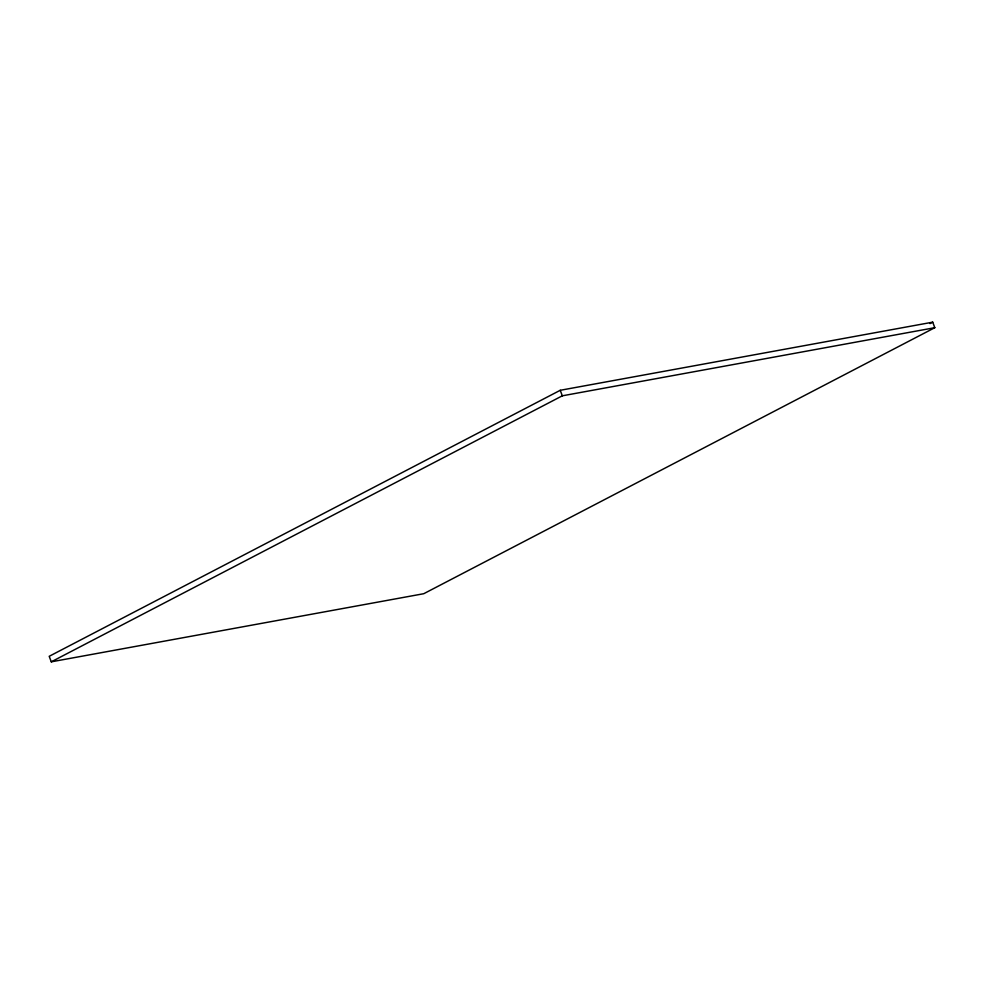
<?xml version="1.0" encoding="UTF-8"?>
<svg xmlns="http://www.w3.org/2000/svg" width="984" height="984" viewBox="0 0 984 984"><rect width="100%" height="100%" fill="white"/><g stroke="black" fill="none" stroke-linecap="round" stroke-linejoin="round"><path stroke-width="1.48" d="M560.24 390.291L49.2 656.303L51.279 661.826L423.76 593.709L934.8 327.697L932.721 322.174L560.24 390.291L562.319 395.814L934.8 327.697M51.279 661.826L562.319 395.814M929.991 323.588L932.721 322.174"/></g></svg>
